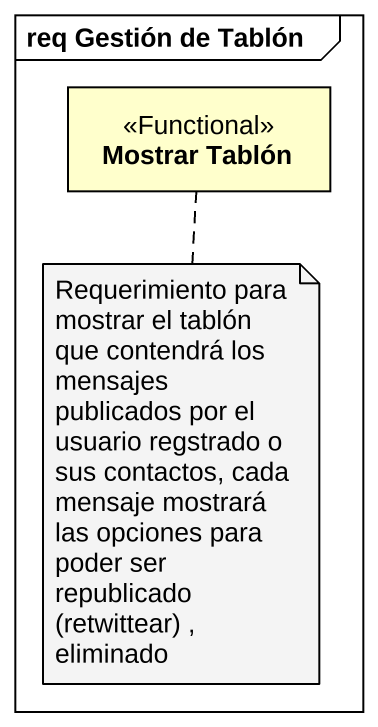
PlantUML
@startuml
mainframe req Gestión de Tablón
hide circle
hide empty members
class "Mostrar Tablón" as Mostrar_Tablón <<Functional>>
note bottom of Mostrar_Tablón : Requerimiento para mostrar el tablón que contendrá los mensajes publicados por el usuario regstrado o sus contactos, cada mensaje mostrará las opciones para poder ser republicado (retwittear) , eliminado
@enduml
